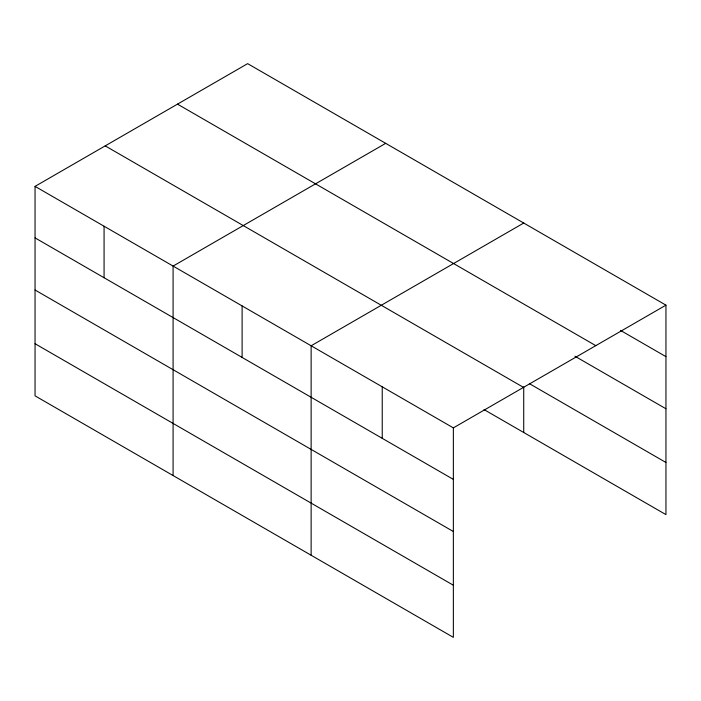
<?xml version="1.0" encoding="UTF-8"?>
<svg xmlns="http://www.w3.org/2000/svg" width="701" height="701" viewBox="0 0 701 701"><rect width="100%" height="100%" fill="white"/><g stroke="black" fill="none" stroke-linecap="round" stroke-linejoin="round"><path stroke-width="1.05" d="M35.05 186.378L453.354 427.882L453.354 637.358L35.05 395.855L35.05 186.378L247.646 63.642L665.95 305.145L665.95 514.622L484.014 409.577M385.69 143.337L173.086 266.082L173.086 475.55M523.726 223.032L311.13 345.777L311.13 555.253M453.354 427.882L665.95 305.145M620.438 330.364L665.95 356.643M177.493 104.142L595.789 345.646M574.925 356.222L665.95 408.771M529.413 383.657L665.95 462.485M105.211 145.878L523.507 387.381M35.05 237.884L453.354 479.388M35.05 290.012L453.354 531.516M35.05 343.727L453.354 585.23M523.726 386.891L523.726 432.508M382.238 386.829L382.238 438.327M242.108 305.925L242.108 357.422M104.072 226.23L104.072 277.727"/></g></svg>
